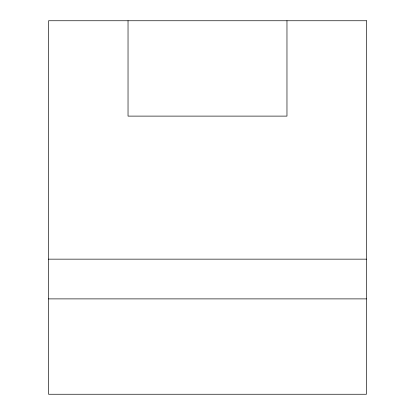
<?xml version="1.0" encoding="UTF-8"?>
<svg xmlns="http://www.w3.org/2000/svg" width="415" height="415" viewBox="0 0 415 415"><rect width="100%" height="100%" fill="white"/><g stroke="black" fill="none" stroke-linecap="round" stroke-linejoin="round"><path stroke-width="0.62" d="M48.565 259.152L366.435 259.152M48.565 298.888L366.435 298.888M286.967 20.75L286.967 116.112L128.033 116.112L128.033 20.75M366.435 20.75L48.565 20.75L48.565 394.25L366.435 394.25L366.435 20.75"/></g></svg>
